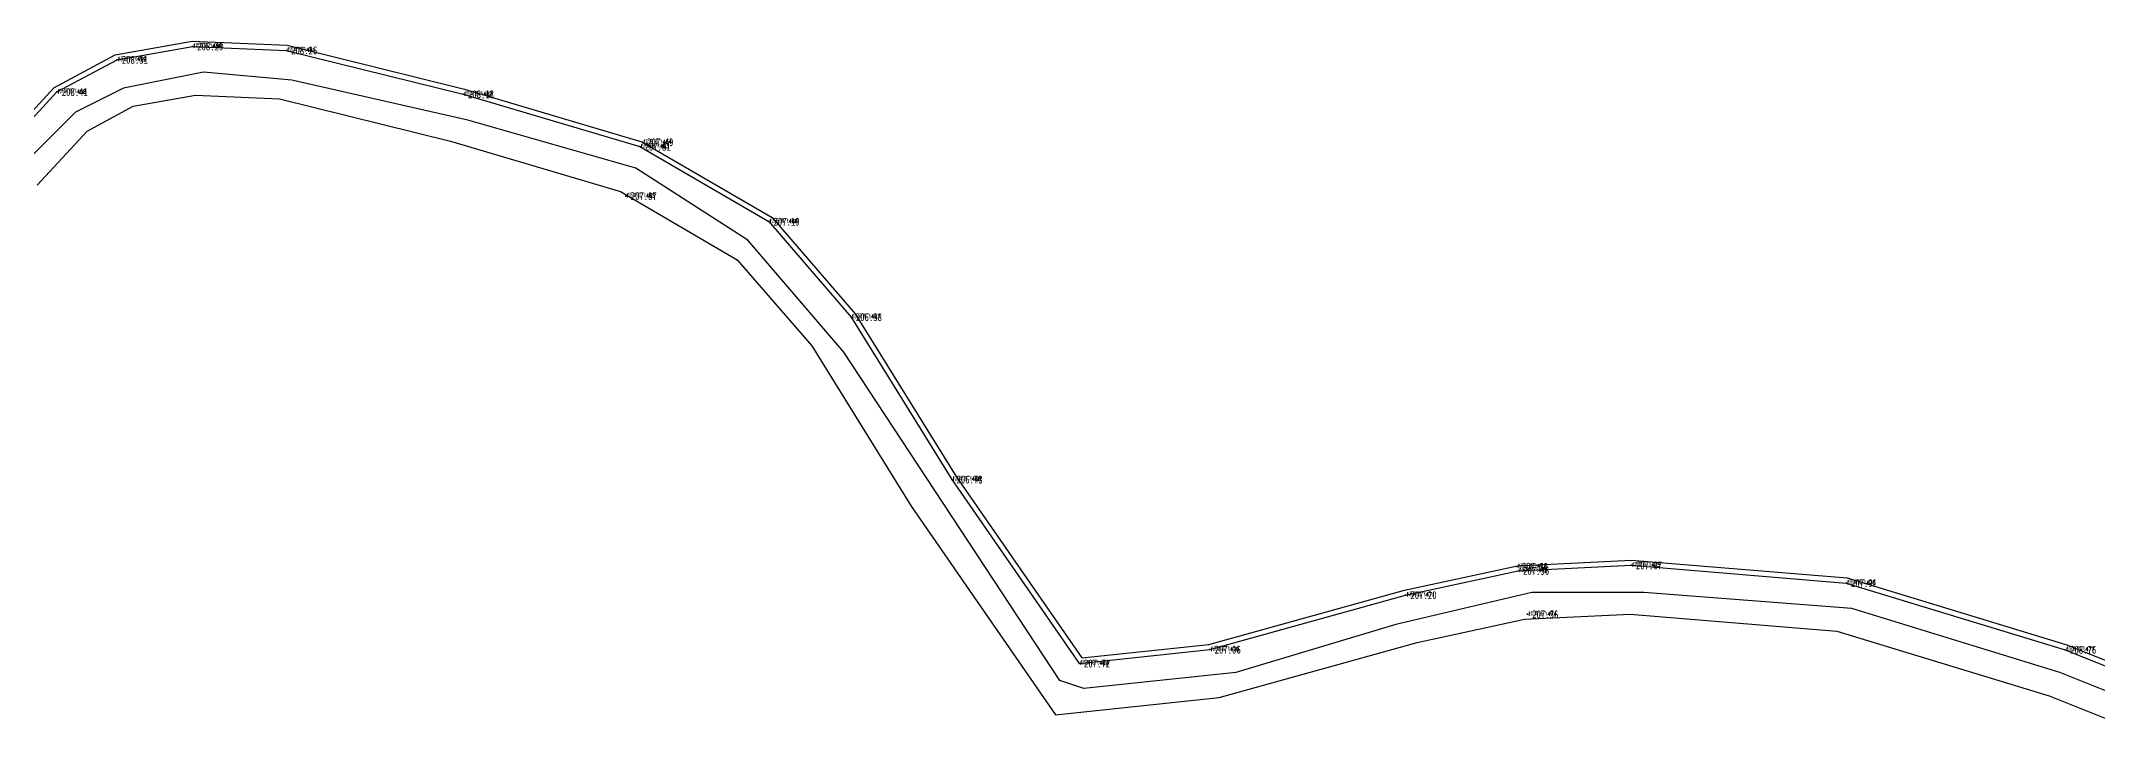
# Model space of a CAD drawing. Extents: x 380662 to 384336, y 3073712 to 3075492.
# Drawn here: x 381093.7 to 381350.7, y 3074399.3 to 3074484.9 of the extents above; entities that cross this region are included whole.
import ezdxf
from ezdxf.enums import TextEntityAlignment as Align

# ---------------------------------------------------------------- set-up
doc = ezdxf.new("R2010")
doc.units = 0
doc.header["$LTSCALE"] = 0.5
doc.header["$PDSIZE"] = 0.2
doc.layers.get('0').update_dxf_attribs({"linetype": 'CONTINUOUS'})
doc.layers.add('GCD', color=1, linetype='CONTINUOUS')
doc.layers.add('ZDH', color=1, linetype='CONTINUOUS')
doc.styles.add('HZ', font='rs.shx', dxfattribs={"width": 0.8, "bigfont": 'hztxt.shx'})
doc.styles.add('正等线体', font='simhei.ttf')

# ---------------------------------------------------------------- blocks, each defined once
blk = doc.blocks.new('GC200')
at = {"linetype": 'Continuous', "const_width": 0.2, "flags": 128}
blk.add_lwpolyline([(-0.1, 0, 1), (0.1, 0, 1)], format="xyb", close=True, dxfattribs=at)

msp = doc.modelspace()

# ---------------------------------------------------------------- linework, layer by layer
at = {"color": 8, "linetype": 'Continuous', "elevation": 203.21, "flags": 128}
for points in [[(381087.47, 3074470.58), (381095.26, 3074479.03), (381102.96, 3074483.16), (381112.55, 3074484.86), (381124.42, 3074484.35), (381146.6, 3074478.85), (381168.77, 3074472.28), (381185.04, 3074462.81), (381195.43, 3074450.78), (381208.04, 3074430.46), (381223.74, 3074407.81), (381239.63, 3074409.49), (381264.07, 3074416.29), (381278.21, 3074419.33), (381292.41, 3074420.03), (381319.41, 3074417.8), (381346.88, 3074409.44), (381357.25, 3074405.28)], [(381088.02, 3074470.23), (381095.66, 3074478.51), (381103.17, 3074482.54), (381112.59, 3074484.21), (381124.33, 3074483.71), (381146.43, 3074478.23), (381168.51, 3074471.68), (381184.62, 3074462.31), (381194.91, 3074450.39), (381207.49, 3074430.1), (381223.42, 3074407.12), (381239.75, 3074408.85), (381264.22, 3074415.66), (381278.3, 3074418.69), (381292.4, 3074419.38), (381319.28, 3074417.16), (381346.67, 3074408.83), (381356.94, 3074404.7)], [(381093.21, 3074466.88), (381099.44, 3074473.63), (381105.19, 3074476.72), (381113, 3074478.11), (381123.46, 3074477.65), (381144.83, 3074472.35), (381166.08, 3074466.06), (381180.68, 3074457.56), (381189.99, 3074446.78), (381202.41, 3074426.77), (381220.48, 3074400.69), (381240.9, 3074402.86), (381265.68, 3074409.75), (381279.09, 3074412.64), (381292.3, 3074413.29), (381318.13, 3074411.15), (381344.64, 3074403.08), (381354.02, 3074399.32)]]:
    msp.add_lwpolyline(points, dxfattribs=at)
at = {"linetype": 'Continuous', "flags": 128}
msp.add_lwpolyline([(381356, 3074402), (381346, 3074406), (381320, 3074414), (381294, 3074416), (381280, 3074416), (381263, 3074412), (381243, 3074406), (381224, 3074404), (381221, 3074405), (381194, 3074446), (381182, 3074460), (381168, 3074469), (381147, 3074475), (381125, 3074480), (381114, 3074481), (381104, 3074479), (381098, 3074476), (381092, 3074470)], dxfattribs=at)
at = {"layer": 'ZDH', "color": 8, "linetype": 'Continuous'}
for p in [(381103.17, 3074482.54, 208.31), (381112.59, 3074484.21, 208.29), (381124.33, 3074483.71, 208.26), (381095.66, 3074478.51, 208.41), (381146.43, 3074478.23, 208.13), (381168.84, 3074472.24, 207.49), (381168.51, 3074471.68, 207.81), (381166.77, 3074465.51, 207.87), (381184.62, 3074462.31, 207.19), (381194.91, 3074450.39, 206.38), (381207.49, 3074430.1, 206.73), (381278.15, 3074419.21, 207.5), (381278.3, 3074418.69, 207.56), (381292.4, 3074419.38, 207.67), (381264.22, 3074415.66, 207.2), (381319.28, 3074417.16, 207.91), (381279.44, 3074413.26, 207.56), (381239.75, 3074408.85, 207.06), (381346.67, 3074408.83, 208.75), (381223.42, 3074407.12, 207.72)]:
    msp.add_point(p, dxfattribs=at)

# ---------------------------------------------------------------- block references
at = {"layer": 'GCD', "color": 8, "linetype": 'Continuous'}
ref = msp.add_blockref('GC200', (381112.59, 3074484.21, 208.29), dxfattribs=dict(at, xscale=0.5, yscale=0.5, zscale=0.5))
ref.add_attrib('height', '208.29', dxfattribs={"linetype": 'Continuous', "height": 1, "style": '正等线体', "width": 0.8}).set_placement((381113.19, 3074484.21, 208.29), align=Align.MIDDLE_LEFT)
ref = msp.add_blockref('GC200', (381103.17, 3074482.54, 208.31), dxfattribs=dict(at, xscale=0.5, yscale=0.5, zscale=0.5))
ref.add_attrib('height', '208.31', dxfattribs={"linetype": 'Continuous', "height": 1, "style": '正等线体', "width": 0.8}).set_placement((381103.77, 3074482.54, 208.31), align=Align.MIDDLE_LEFT)
ref = msp.add_blockref('GC200', (381124.33, 3074483.71, 208.26), dxfattribs=dict(at, xscale=0.5, yscale=0.5, zscale=0.5))
ref.add_attrib('height', '208.26', dxfattribs={"linetype": 'Continuous', "height": 1, "style": '正等线体', "width": 0.8}).set_placement((381124.93, 3074483.71, 208.26), align=Align.MIDDLE_LEFT)
ref = msp.add_blockref('GC200', (381095.66, 3074478.51, 208.41), dxfattribs=dict(at, xscale=0.5, yscale=0.5, zscale=0.5))
ref.add_attrib('height', '208.41', dxfattribs={"linetype": 'Continuous', "height": 1, "style": '正等线体', "width": 0.8}).set_placement((381096.26, 3074478.51, 208.41), align=Align.MIDDLE_LEFT)
ref = msp.add_blockref('GC200', (381146.43, 3074478.23, 208.13), dxfattribs=dict(at, xscale=0.5, yscale=0.5, zscale=0.5))
ref.add_attrib('height', '208.13', dxfattribs={"linetype": 'Continuous', "height": 1, "style": '正等线体', "width": 0.8}).set_placement((381147.03, 3074478.23, 208.13), align=Align.MIDDLE_LEFT)
ref = msp.add_blockref('GC200', (381168.51, 3074471.68, 207.81), dxfattribs=dict(at, xscale=0.5, yscale=0.5, zscale=0.5))
ref.add_attrib('height', '207.81', dxfattribs={"linetype": 'Continuous', "height": 1, "style": '正等线体', "width": 0.8}).set_placement((381169.11, 3074471.68, 207.81), align=Align.MIDDLE_LEFT)
ref = msp.add_blockref('GC200', (381168.84, 3074472.24, 207.49), dxfattribs=dict(at, xscale=0.5, yscale=0.5, zscale=0.5))
ref.add_attrib('height', '207.49', dxfattribs={"linetype": 'Continuous', "height": 1, "style": '正等线体', "width": 0.8}).set_placement((381169.44, 3074472.24, 207.49), align=Align.MIDDLE_LEFT)
ref = msp.add_blockref('GC200', (381166.77, 3074465.51, 207.87), dxfattribs=dict(at, xscale=0.5, yscale=0.5, zscale=0.5))
ref.add_attrib('height', '207.87', dxfattribs={"linetype": 'Continuous', "height": 1, "style": '正等线体', "width": 0.8}).set_placement((381167.37, 3074465.51, 207.87), align=Align.MIDDLE_LEFT)
ref = msp.add_blockref('GC200', (381184.62, 3074462.31, 207.19), dxfattribs=dict(at, xscale=0.5, yscale=0.5, zscale=0.5))
ref.add_attrib('height', '207.19', dxfattribs={"linetype": 'Continuous', "height": 1, "style": '正等线体', "width": 0.8}).set_placement((381185.22, 3074462.31, 207.19), align=Align.MIDDLE_LEFT)
ref = msp.add_blockref('GC200', (381194.91, 3074450.39, 206.38), dxfattribs=dict(at, xscale=0.5, yscale=0.5, zscale=0.5))
ref.add_attrib('height', '206.38', dxfattribs={"linetype": 'Continuous', "height": 1, "style": '正等线体', "width": 0.8}).set_placement((381195.51, 3074450.39, 206.38), align=Align.MIDDLE_LEFT)
ref = msp.add_blockref('GC200', (381207.49, 3074430.1, 206.73), dxfattribs=dict(at, xscale=0.5, yscale=0.5, zscale=0.5))
ref.add_attrib('height', '206.73', dxfattribs={"linetype": 'Continuous', "height": 1, "style": '正等线体', "width": 0.8}).set_placement((381208.09, 3074430.1, 206.73), align=Align.MIDDLE_LEFT)
ref = msp.add_blockref('GC200', (381278.15, 3074419.21, 207.5), dxfattribs=dict(at, xscale=0.5, yscale=0.5, zscale=0.5))
ref.add_attrib('height', '207.50', dxfattribs={"linetype": 'Continuous', "height": 1, "style": '正等线体', "width": 0.8}).set_placement((381278.75, 3074419.21, 207.5), align=Align.MIDDLE_LEFT)
ref = msp.add_blockref('GC200', (381278.3, 3074418.69, 207.56), dxfattribs=dict(at, xscale=0.5, yscale=0.5, zscale=0.5))
ref.add_attrib('height', '207.56', dxfattribs={"linetype": 'Continuous', "height": 1, "style": '正等线体', "width": 0.8}).set_placement((381278.9, 3074418.69, 207.56), align=Align.MIDDLE_LEFT)
ref = msp.add_blockref('GC200', (381292.4, 3074419.38, 207.67), dxfattribs=dict(at, xscale=0.5, yscale=0.5, zscale=0.5))
ref.add_attrib('height', '207.67', dxfattribs={"linetype": 'Continuous', "height": 1, "style": '正等线体', "width": 0.8}).set_placement((381293, 3074419.38, 207.67), align=Align.MIDDLE_LEFT)
ref = msp.add_blockref('GC200', (381264.22, 3074415.66, 207.2), dxfattribs=dict(at, xscale=0.5, yscale=0.5, zscale=0.5))
ref.add_attrib('height', '207.20', dxfattribs={"linetype": 'Continuous', "height": 1, "style": '正等线体', "width": 0.8}).set_placement((381264.82, 3074415.66, 207.2), align=Align.MIDDLE_LEFT)
ref = msp.add_blockref('GC200', (381319.28, 3074417.16, 207.91), dxfattribs=dict(at, xscale=0.5, yscale=0.5, zscale=0.5))
ref.add_attrib('height', '207.91', dxfattribs={"linetype": 'Continuous', "height": 1, "style": '正等线体', "width": 0.8}).set_placement((381319.88, 3074417.16, 207.91), align=Align.MIDDLE_LEFT)
ref = msp.add_blockref('GC200', (381279.44, 3074413.26, 207.56), dxfattribs=dict(at, xscale=0.5, yscale=0.5, zscale=0.5))
ref.add_attrib('height', '207.56', dxfattribs={"linetype": 'Continuous', "height": 1, "style": '正等线体', "width": 0.8}).set_placement((381280.04, 3074413.26, 207.56), align=Align.MIDDLE_LEFT)
ref = msp.add_blockref('GC200', (381223.42, 3074407.12, 207.72), dxfattribs=dict(at, xscale=0.5, yscale=0.5, zscale=0.5))
ref.add_attrib('height', '207.72', dxfattribs={"linetype": 'Continuous', "height": 1, "style": '正等线体', "width": 0.8}).set_placement((381224.02, 3074407.12, 207.72), align=Align.MIDDLE_LEFT)
ref = msp.add_blockref('GC200', (381239.75, 3074408.85, 207.06), dxfattribs=dict(at, xscale=0.5, yscale=0.5, zscale=0.5))
ref.add_attrib('height', '207.06', dxfattribs={"linetype": 'Continuous', "height": 1, "style": '正等线体', "width": 0.8}).set_placement((381240.35, 3074408.85, 207.06), align=Align.MIDDLE_LEFT)
ref = msp.add_blockref('GC200', (381346.67, 3074408.83, 208.75), dxfattribs=dict(at, xscale=0.5, yscale=0.5, zscale=0.5))
ref.add_attrib('height', '208.76', dxfattribs={"linetype": 'Continuous', "height": 1, "style": '正等线体', "width": 0.8}).set_placement((381347.27, 3074408.83, 208.75), align=Align.MIDDLE_LEFT)

# ---------------------------------------------------------------- texts
at = {"layer": 'ZDH', "color": 8, "linetype": 'Continuous', "style": 'HZ', "width": 0.8}
for s, p in [('f沥青霞飞460', (381112.72, 3074484.03, 208.29)), ('f沥青霞飞459', (381103.3, 3074482.35, 208.31)), ('f沥青霞飞461', (381124.45, 3074483.52, 208.26)), ('f沥青霞飞458', (381095.78, 3074478.32, 208.41)), ('f沥青霞飞462', (381146.55, 3074478.04, 208.13)), ('f沥青霞飞463', (381168.64, 3074471.49, 207.81)), ('f沥青霞飞464', (381168.97, 3074472.05, 207.49)), ('f沥青霞飞465', (381166.89, 3074465.32, 207.87)), ('f沥青霞飞466', (381184.74, 3074462.12, 207.19)), ('f沥青霞飞467', (381195.03, 3074450.21, 206.38)), ('f沥青霞飞468', (381207.62, 3074429.92, 206.73)), ('f沥青霞飞473', (381278.27, 3074419.02, 207.5)), ('f沥青霞飞472', (381278.42, 3074418.5, 207.56)), ('f沥青霞飞475', (381292.53, 3074419.19, 207.67)), ('f沥青霞飞471', (381264.35, 3074415.48, 207.2)), ('f沥青霞飞476', (381319.41, 3074416.97, 207.91)), ('f沥青霞飞474', (381279.57, 3074413.07, 207.56)), ('f沥青霞飞469', (381223.55, 3074406.93, 207.72)), ('f沥青霞飞470', (381239.88, 3074408.66, 207.06)), ('f沥青霞飞477', (381346.79, 3074408.64, 208.75))]:
    msp.add_text(s, height=0.5, dxfattribs=at).set_placement(p)

doc.saveas('drawing.dxf')
